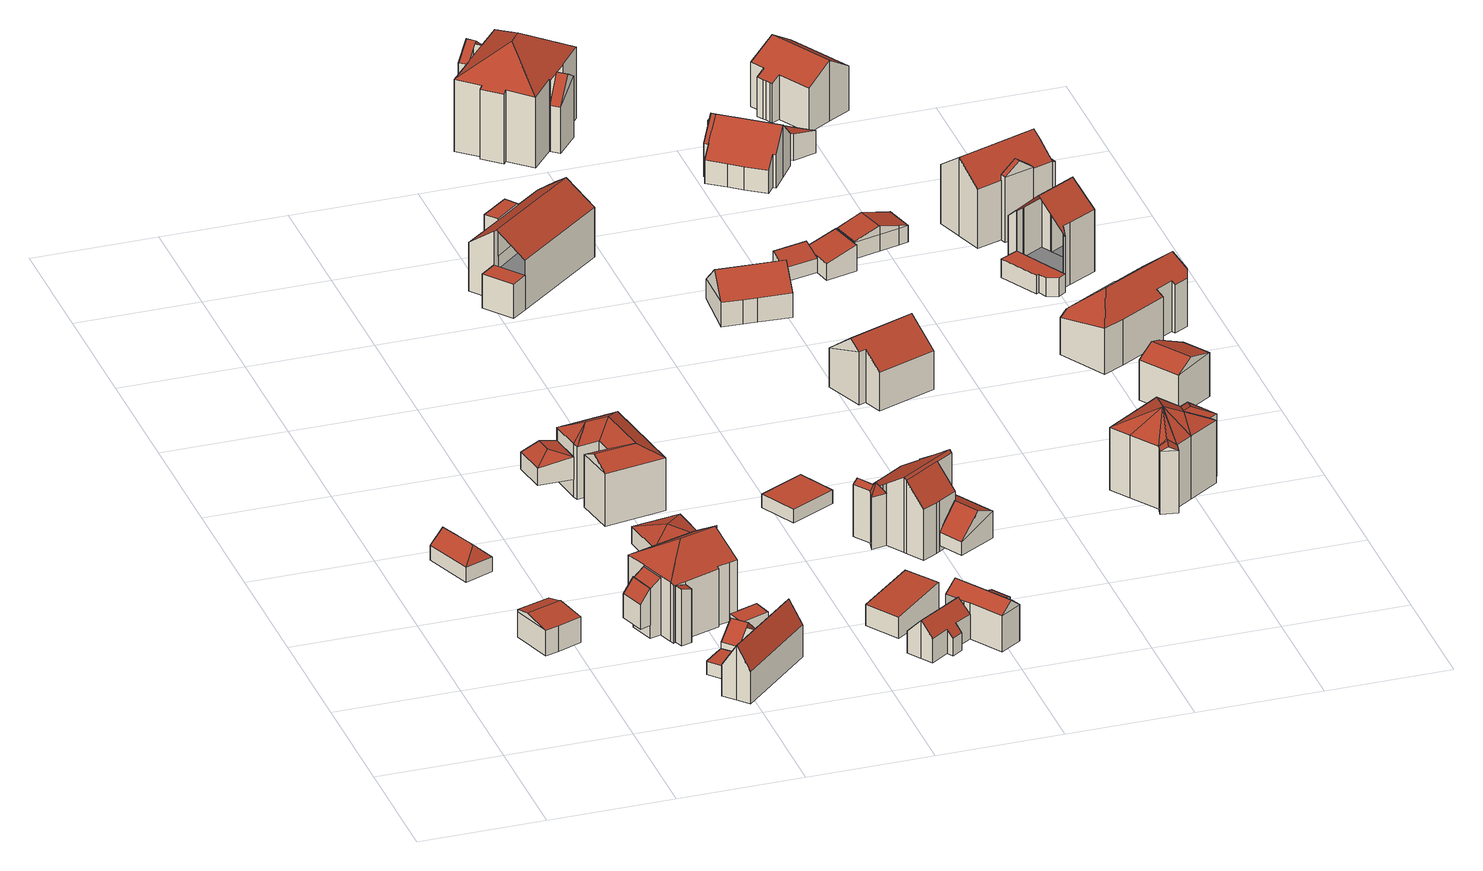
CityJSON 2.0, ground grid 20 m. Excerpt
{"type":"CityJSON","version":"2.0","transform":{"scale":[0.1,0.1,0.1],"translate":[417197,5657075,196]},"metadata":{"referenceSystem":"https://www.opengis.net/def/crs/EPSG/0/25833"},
"CityObjects":{
"building1":{"type":"Building","attributes":{"Dachtyp_tdc":"tdcFreeFormRoof","Gemeindeschluessel":14612000,"Dachneigung":12.51,"QualitaetDacherkennung":36,"Geometrietyp2DReferenz":"3000","measuredHeight":5.23,"function":"31001_9998","roofType":"5000"},"geometry":[{"type":"Solid","lod":"2","boundaries":[[[[0,1,2,3]],[[1,4,5,2]],[[4,6,7,5]],[[6,8,9,7]],[[8,10,11,9]],[[10,0,3,11]],[[12,13,14,15,16]],[[4,12,16,8,6]],[[10,15,14,0]],[[8,16,15,10]],[[0,14,13,1]],[[1,13,12,4]],[[3,2,5,7,9,11]]]],"semantics":{"surfaces":[{"type":"WallSurface"},{"type":"RoofSurface"},{"type":"GroundSurface"}],"values":[[0,0,0,0,0,0,1,1,0,0,0,0,2]]}}]},
"building2":{"type":"Building","attributes":{"Dachtyp_tdc":"tdcFreeFormRoof","Gemeindeschluessel":14612000,"Dachneigung":42.05,"QualitaetDacherkennung":16,"Geometrietyp2DReferenz":"3000","measuredHeight":4.7,"function":"31001_9998","roofType":"5000"},"geometry":[{"type":"Solid","lod":"2","boundaries":[[[[17,18,19,20]],[[18,21,22,19]],[[21,23,24,22]],[[23,17,20,24]],[[25,23,21]],[[26,25,21,18]],[[26,18,17]],[[25,26,17,23]],[[20,19,22,24]]]],"semantics":{"surfaces":[{"type":"WallSurface"},{"type":"RoofSurface"},{"type":"GroundSurface"}],"values":[[0,0,0,0,1,1,0,1,2]]}}]},
"building3":{"type":"Building","attributes":{"Dachtyp_tdc":"tdcPolyFlatRoof","Gemeindeschluessel":14612000,"Dachneigung":52.16,"QualitaetDacherkennung":45,"Geometrietyp2DReferenz":"3000","measuredHeight":6.33,"function":"31001_9998","roofType":"2100"},"geometry":[{"type":"Solid","lod":"2","boundaries":[[[[27,28,29,30]],[[28,31,32,29]],[[31,33,34,32]],[[33,27,30,34]],[[33,31,28,27]],[[30,29,32,34]]]],"semantics":{"surfaces":[{"type":"WallSurface"},{"type":"RoofSurface"},{"type":"GroundSurface"}],"values":[[0,0,0,0,1,2]]}}]},
"building4":{"type":"Building","attributes":{"Dachtyp_tdc":"tdcPolyFlatRoof","Gemeindeschluessel":14612000,"Dachneigung":0,"QualitaetDacherkennung":10,"Geometrietyp2DReferenz":"3000","measuredHeight":2.19,"function":"31001_9998","roofType":"1000"},"geometry":[{"type":"Solid","lod":"2","boundaries":[[[[35,36,37,38]],[[36,39,40,37]],[[39,41,42,40]],[[41,43,44,42]],[[43,45,46,44]],[[45,35,38,46]],[[45,43,41,39,36,35]],[[38,37,40,42,44,46]]]],"semantics":{"surfaces":[{"type":"WallSurface"},{"type":"RoofSurface"},{"type":"GroundSurface"}],"values":[[0,0,0,0,0,0,1,2]]}}]},
"building5":{"type":"Building","attributes":{"Dachtyp_tdc":"tdcPolyFlatRoof","Gemeindeschluessel":14612000,"Dachneigung":17.55,"QualitaetDacherkennung":25,"Geometrietyp2DReferenz":"3000","measuredHeight":9.6,"function":"31001_9998","roofType":"2100"},"geometry":[{"type":"Solid","lod":"2","boundaries":[[[[47,48,49,50]],[[48,51,52,49]],[[51,53,54,52]],[[53,47,50,54]],[[53,51,48,47]],[[50,49,52,54]]]],"semantics":{"surfaces":[{"type":"WallSurface"},{"type":"RoofSurface"},{"type":"GroundSurface"}],"values":[[0,0,0,0,1,2]]}}]},
"building6":{"type":"Building","attributes":{"Gemeindeschluessel":14612000,"Geometrietyp2DReferenz":"3000","function":"31001_9998","roofType":"9999"},"children":["building6-1","building6-2"]},
"building6-1":{"type":"BuildingPart","attributes":{"Dachtyp_tdc":"tdcPolyFlatRoof","Dachneigung":35.18,"QualitaetDacherkennung":64,"Geometrietyp2DReferenz":"3000","measuredHeight":9.6,"roofType":"2100"},"parents":["building6"],"geometry":[{"type":"MultiSurface","lod":"2","boundaries":[[[55,56,57,58]],[[56,59,60,57]],[[59,61,62,60]],[[61,59,56,55]],[[58,57,60,62]]],"semantics":{"surfaces":[{"type":"WallSurface"},{"type":"RoofSurface"},{"type":"GroundSurface"}],"values":[0,0,0,1,2]}}]},
"building6-2":{"type":"BuildingPart","attributes":{"Dachtyp_tdc":"tdcHipAndGableRoof","Dachneigung":32.62,"QualitaetDacherkennung":57,"Geometrietyp2DReferenz":"3000","measuredHeight":13.18,"roofType":"5000"},"parents":["building6"],"geometry":[{"type":"MultiSurface","lod":"2","boundaries":[[[47,63,64,65]],[[63,66,67,64]],[[66,68,58,67]],[[68,55,58]],[[69,62,61]],[[69,70,71,62]],[[70,72,73,71]],[[72,74,75,73]],[[74,76,77,75]],[[70,69,68,66,78]],[[66,63,47,79,80,81,82,83,84,78]],[[84,76,74,72,70,78]],[[77,85,86,87,88,89,90,65,64,67,58,62,71,73,75]],[[76,84,85,77]],[[84,83,86,85]],[[83,82,87,86]],[[82,81,88,87]],[[81,80,89,88]],[[80,79,90,89]],[[79,47,65,90]]],"semantics":{"surfaces":[{"type":"WallSurface"},{"type":"RoofSurface"},{"type":"GroundSurface"}],"values":[0,0,0,0,0,0,0,0,0,1,1,1,2,0,0,0,0,0,0,0]}}]},
"building7":{"type":"Building","attributes":{"Gemeindeschluessel":14612000,"Geometrietyp2DReferenz":"3000","function":"31001_9998","roofType":"9999"},"children":["building7-1","building7-2"]},
"building7-1":{"type":"BuildingPart","attributes":{"Dachtyp_tdc":"tdcGableRoof","Dachneigung":45.59,"QualitaetDacherkennung":67,"Geometrietyp2DReferenz":"3000","measuredHeight":8.42,"roofType":"3100"},"parents":["building7"],"geometry":[{"type":"MultiSurface","lod":"2","boundaries":[[[91,92,93,94]],[[92,95,96,93]],[[95,97,98,96]],[[97,99,100,98]],[[99,101,102,103,100]],[[104,91,94,105]],[[106,101,99,97,95]],[[95,92,91,104,107,106]],[[94,93,96,98,100,103,108,105]]],"semantics":{"surfaces":[{"type":"WallSurface"},{"type":"RoofSurface"},{"type":"GroundSurface"}],"values":[0,0,0,0,0,0,1,1,2]}}]},
"building7-2":{"type":"BuildingPart","attributes":{"Dachtyp_tdc":"tdcGableRoof","Dachneigung":58.02,"QualitaetDacherkennung":67,"Geometrietyp2DReferenz":"3000","measuredHeight":9.18,"roofType":"3100"},"parents":["building7"],"geometry":[{"type":"MultiSurface","lod":"2","boundaries":[[[102,109,110,103]],[[109,111,112,110]],[[111,113,114,112]],[[113,115,116,114]],[[115,117,118,116]],[[117,119,120,118]],[[119,121,122,120]],[[121,123,105,122]],[[123,124,104,105]],[[119,117,115,113]],[[113,111,109,102,125,107,124,123,121,119]],[[108,103,110,112,114,116,118,120,122,105]]],"semantics":{"surfaces":[{"type":"WallSurface"},{"type":"RoofSurface"},{"type":"GroundSurface"}],"values":[0,0,0,0,0,0,0,0,0,1,1,2]}}]},
"building8":{"type":"Building","attributes":{"Dachtyp_tdc":"tdcHipAndGableRoof","Gemeindeschluessel":14612000,"Dachneigung":26.15,"QualitaetDacherkennung":23,"Geometrietyp2DReferenz":"3000","measuredHeight":4.26,"function":"31001_9998","roofType":"5000"},"geometry":[{"type":"Solid","lod":"2","boundaries":[[[[126,127,128,129]],[[127,130,131,128]],[[130,132,133,131]],[[132,126,129,133]],[[130,127,134]],[[126,132,135]],[[127,126,135,134]],[[132,130,134,135]],[[129,128,131,133]]]],"semantics":{"surfaces":[{"type":"WallSurface"},{"type":"RoofSurface"},{"type":"GroundSurface"}],"values":[[0,0,0,0,1,0,1,1,2]]}}]},
"building9":{"type":"Building","attributes":{"Dachtyp_tdc":"tdcPolyFlatRoof","Gemeindeschluessel":14612000,"Dachneigung":2.8,"QualitaetDacherkennung":68,"Geometrietyp2DReferenz":"3000","measuredHeight":2.44,"function":"31001_9998","roofType":"2100"},"geometry":[{"type":"Solid","lod":"2","boundaries":[[[[136,137,138,139]],[[137,140,141,138]],[[140,142,143,141]],[[142,144,145,143]],[[144,136,139,145]],[[144,142,140,137,136]],[[139,138,141,143,145]]]],"semantics":{"surfaces":[{"type":"WallSurface"},{"type":"RoofSurface"},{"type":"GroundSurface"}],"values":[[0,0,0,0,0,1,2]]}}]},
"building10":{"type":"Building","attributes":{"Dachtyp_tdc":"tdcTentRoof","Gemeindeschluessel":14612000,"Dachneigung":18.21,"QualitaetDacherkennung":89,"Geometrietyp2DReferenz":"3000","measuredHeight":4.26,"function":"31001_9998","roofType":"3500"},"geometry":[{"type":"Solid","lod":"2","boundaries":[[[[146,147,148,149]],[[147,150,151,148]],[[150,152,153,151]],[[152,146,149,153]],[[147,146,154]],[[150,147,154]],[[152,150,154]],[[146,152,154]],[[149,148,151,153]]]],"semantics":{"surfaces":[{"type":"WallSurface"},{"type":"RoofSurface"},{"type":"GroundSurface"}],"values":[[0,0,0,0,1,1,1,1,2]]}}]},
"building11":{"type":"Building","attributes":{"Dachtyp_tdc":"tdcFreeFormRoof","Gemeindeschluessel":14612000,"Dachneigung":28.04,"QualitaetDacherkennung":83,"Geometrietyp2DReferenz":"3000","measuredHeight":10.62,"function":"31001_9998","roofType":"5000"},"geometry":[{"type":"Solid","lod":"2","boundaries":[[[[155,156,157,158]],[[156,159,160,157]],[[159,161,162,160]],[[161,163,164,162]],[[163,165,166,164]],[[165,167,168,166]],[[167,169,170,168]],[[169,171,172,170]],[[171,155,158,172]],[[173,171,169]],[[171,173,155]],[[174,173,169,167]],[[175,174,167,165]],[[176,177,175,165,163]],[[176,163,161]],[[177,176,161,159]],[[174,175,177,159,156]],[[173,174,156,155]],[[158,157,160,162,164,166,168,170,172]]]],"semantics":{"surfaces":[{"type":"WallSurface"},{"type":"RoofSurface"},{"type":"GroundSurface"}],"values":[[0,0,0,0,0,0,0,0,0,1,1,1,1,1,0,1,1,1,2]]}}]},
"building12":{"type":"Building","attributes":{"Dachtyp_tdc":"tdcPolyFlatRoof","Gemeindeschluessel":14612000,"Dachneigung":0,"QualitaetDacherkennung":62,"Geometrietyp2DReferenz":"3000","measuredHeight":6.2,"function":"31001_9998","roofType":"1000"},"geometry":[{"type":"Solid","lod":"2","boundaries":[[[[178,179,180,181]],[[179,182,183,180]],[[182,184,185,183]],[[184,178,181,185]],[[184,182,179,178]],[[181,180,183,185]]]],"semantics":{"surfaces":[{"type":"WallSurface"},{"type":"RoofSurface"},{"type":"GroundSurface"}],"values":[[0,0,0,0,1,2]]}}]},
"building13":{"type":"Building","attributes":{"Gemeindeschluessel":14612000,"Geometrietyp2DReferenz":"3000","function":"31001_9998","roofType":"9999"},"children":["building13-1","building13-2"]},
"building13-1":{"type":"BuildingPart","attributes":{"Dachtyp_tdc":"tdcPolyFlatRoof","Dachneigung":0,"QualitaetDacherkennung":53,"Geometrietyp2DReferenz":"3000","measuredHeight":5.76,"roofType":"1000"},"parents":["building13"],"geometry":[{"type":"MultiSurface","lod":"2","boundaries":[[[186,187,188,189]],[[187,190,191,188]],[[190,192,193,191]],[[190,187,186,194,192]],[[193,195,189,188,191]]],"semantics":{"surfaces":[{"type":"WallSurface"},{"type":"RoofSurface"},{"type":"GroundSurface"}],"values":[0,0,0,1,2]}}]},
"building13-2":{"type":"BuildingPart","attributes":{"Dachtyp_tdc":"tdcGableRoof","Dachneigung":36.72,"QualitaetDacherkennung":61,"Geometrietyp2DReferenz":"3000","measuredHeight":11.85,"roofType":"3100"},"parents":["building13"],"geometry":[{"type":"MultiSurface","lod":"2","boundaries":[[[196,193,192]],[[196,197,198,193]],[[197,199,200,198]],[[199,201,202,200]],[[201,203,204,202]],[[203,205,206,204]],[[205,207,208,206]],[[207,209,210,208]],[[209,211,212,210]],[[211,213,186,189,212]],[[207,205,203,201,199,197,196,214]],[[214,213,211,209,207]],[[189,195,193,198,200,202,204,206,208,210,212]]],"semantics":{"surfaces":[{"type":"WallSurface"},{"type":"RoofSurface"},{"type":"GroundSurface"}],"values":[0,0,0,0,0,0,0,0,0,0,1,1,2]}}]},
"building14":{"type":"Building","attributes":{"Dachtyp_tdc":"tdcPolyFlatRoof","Gemeindeschluessel":14612000,"Dachneigung":8.71,"QualitaetDacherkennung":88,"Geometrietyp2DReferenz":"3000","measuredHeight":5.1,"function":"31001_9998","roofType":"2100"},"geometry":[{"type":"Solid","lod":"2","boundaries":[[[[215,216,217,218]],[[216,219,220,217]],[[219,221,222,220]],[[221,215,218,222]],[[221,219,216,215]],[[218,217,220,222]]]],"semantics":{"surfaces":[{"type":"WallSurface"},{"type":"RoofSurface"},{"type":"GroundSurface"}],"values":[[0,0,0,0,1,2]]}}]},
"building15":{"type":"Building","attributes":{"Dachtyp_tdc":"tdcPolyFlatRoof","Gemeindeschluessel":14612000,"Dachneigung":0,"QualitaetDacherkennung":68,"Geometrietyp2DReferenz":"3000","measuredHeight":2.32,"function":"31001_9998","roofType":"1000"},"geometry":[{"type":"Solid","lod":"2","boundaries":[[[[223,224,225,226]],[[224,227,228,225]],[[227,229,230,228]],[[229,223,226,230]],[[229,227,224,223]],[[226,225,228,230]]]],"semantics":{"surfaces":[{"type":"WallSurface"},{"type":"RoofSurface"},{"type":"GroundSurface"}],"values":[[0,0,0,0,1,2]]}}]},
"building16":{"type":"Building","attributes":{"Gemeindeschluessel":14612000,"Geometrietyp2DReferenz":"3000","function":"31001_9998","roofType":"9999"},"children":["building16-1","building16-2","building16-3"]},
"building16-1":{"type":"BuildingPart","attributes":{"Dachtyp_tdc":"tdcGableRoof","Dachneigung":39.06,"QualitaetDacherkennung":74,"Geometrietyp2DReferenz":"3000","measuredHeight":7.86,"roofType":"3100"},"parents":["building16"],"geometry":[{"type":"MultiSurface","lod":"2","boundaries":[[[231,232,233,234]],[[232,235,236,233]],[[235,237,238,239,236]],[[240,241,242,243,244]],[[241,245,246,242]],[[247,248,249,250,251,252]],[[237,235,250,249,240,253,254,255]],[[245,247,252,231]],[[231,252,251,232]],[[232,251,250,235]],[[241,248,247,245]],[[240,249,248,241]],[[234,233,236,239,256,243,242,246]]],"semantics":{"surfaces":[{"type":"WallSurface"},{"type":"RoofSurface"},{"type":"GroundSurface"}],"values":[0,0,0,0,0,1,1,0,0,0,0,0,2]}}]},
"building16-2":{"type":"BuildingPart","attributes":{"Dachtyp_tdc":"tdcGableRoof","Dachneigung":47.16,"QualitaetDacherkennung":73,"Geometrietyp2DReferenz":"3000","measuredHeight":6.42,"roofType":"3100"},"parents":["building16"],"geometry":[{"type":"MultiSurface","lod":"2","boundaries":[[[257,258,259,260]],[[258,261,262,259]],[[261,263,264,262]],[[263,265,266,264]],[[265,267,268,266]],[[267,269,270,268]],[[269,244,243,270]],[[238,271,272,239]],[[271,257,260,272]],[[273,253,244,269,267,265]],[[265,263,261,258,257,271,238,255,273]],[[260,259,262,264,266,268,270,243,256,239,272]]],"semantics":{"surfaces":[{"type":"WallSurface"},{"type":"RoofSurface"},{"type":"GroundSurface"}],"values":[0,0,0,0,0,0,0,0,0,1,1,2]}}]},
"building16-3":{"type":"BuildingPart","attributes":{"Dachtyp_tdc":"tdcPolyFlatRoof","Dachneigung":19.47,"QualitaetDacherkennung":58,"Geometrietyp2DReferenz":"3000","measuredHeight":6.11,"roofType":"2100"},"parents":["building16"],"geometry":[{"type":"MultiSurface","lod":"2","boundaries":[[[245,274,275,246]],[[274,276,277,275]],[[276,231,234,277]],[[231,276,274,245]],[[246,275,277,234]]],"semantics":{"surfaces":[{"type":"WallSurface"},{"type":"RoofSurface"},{"type":"GroundSurface"}],"values":[0,0,0,1,2]}}]},
"building17":{"type":"Building","attributes":{"Gemeindeschluessel":14612000,"Geometrietyp2DReferenz":"3000","function":"31001_9998","roofType":"9999"},"children":["building17-1","building17-2","building17-3"]},
"building17-1":{"type":"BuildingPart","attributes":{"Dachtyp_tdc":"tdcGableRoof","Dachneigung":33.6,"QualitaetDacherkennung":13,"Geometrietyp2DReferenz":"3000","measuredHeight":12.71,"roofType":"3100"},"parents":["building17"],"geometry":[{"type":"MultiSurface","lod":"2","boundaries":[[[278,279,280,281]],[[282,283,284,285]],[[283,286,287,284]],[[286,288,289,287]],[[290,291,292,293]],[[291,294,295,296,292]],[[297,278,281,298]],[[291,290,288,286,283]],[[283,282,299,300,279,278,297,301,294,291]],[[281,280,302,303,285,284,287,289,293,292,296,298]],[[279,300,302,280]],[[300,299,303,302]],[[299,282,285,303]]],"semantics":{"surfaces":[{"type":"WallSurface"},{"type":"RoofSurface"},{"type":"GroundSurface"}],"values":[0,0,0,0,0,0,0,1,1,2,0,0,0]}}]},
"building17-2":{"type":"BuildingPart","attributes":{"Dachtyp_tdc":"tdcFreeFormRoof","Dachneigung":65.63,"QualitaetDacherkennung":33,"Geometrietyp2DReferenz":"3000","measuredHeight":10.57,"roofType":"5000"},"parents":["building17"],"geometry":[{"type":"MultiSurface","lod":"2","boundaries":[[[304,305,306,307]],[[305,308,298,306]],[[308,297,298]],[[295,309,310,296]],[[309,304,307,310]],[[308,305,311]],[[305,304,312,311]],[[304,309,313,312]],[[309,295,313]],[[295,301,308,311,312,313]],[[307,306,298,296,310]]],"semantics":{"surfaces":[{"type":"WallSurface"},{"type":"RoofSurface"},{"type":"GroundSurface"}],"values":[0,0,0,0,0,1,1,1,1,1,2]}}]},
"building17-3":{"type":"BuildingPart","attributes":{"Dachtyp_tdc":"tdcPolyFlatRoof","Dachneigung":47.21,"QualitaetDacherkennung":65,"Geometrietyp2DReferenz":"3000","measuredHeight":12.3,"roofType":"2100"},"parents":["building17"],"geometry":[{"type":"MultiSurface","lod":"2","boundaries":[[[314,315,316,317]],[[315,318,319,316]],[[318,320,321,319]],[[320,290,293,321]],[[322,314,317,289,288]],[[322,290,320,318,315,314]],[[317,316,319,321,293,289]]],"semantics":{"surfaces":[{"type":"WallSurface"},{"type":"RoofSurface"},{"type":"GroundSurface"}],"values":[0,0,0,0,0,1,2]}}]},
"building18":{"type":"Building","attributes":{"Gemeindeschluessel":14612000,"Geometrietyp2DReferenz":"3000","function":"31001_9998","roofType":"9999"},"children":["building18-1","building18-2","building18-3"]},
"building18-1":{"type":"BuildingPart","attributes":{"Dachtyp_tdc":"tdcHipRoof","Dachneigung":34.01,"QualitaetDacherkennung":66,"Geometrietyp2DReferenz":"3000","measuredHeight":16.52,"roofType":"3200"},"parents":["building18"],"geometry":[{"type":"MultiSurface","lod":"2","boundaries":[[[323,324,325,326]],[[324,327,328,325]],[[327,329,330,328]],[[329,331,332,330]],[[331,333,334,332]],[[333,335,336,334]],[[335,337,338,336]],[[337,339,338]],[[340,341,342,343,344]],[[341,345,346,342]],[[345,347,348,346]],[[347,349,350,348]],[[349,351,352,350]],[[351,353,354,352]],[[353,355,356,357,354]],[[358,323,326,359,360]],[[353,351,349,347,345,341,361]],[[335,333,331,329,327,324,362]],[[341,340,363,364,337,335,362,361]],[[324,323,358,355,353,361,362]],[[326,325,328,330,332,334,336,338,343,342,346,348,350,352,354,357,359]]],"semantics":{"surfaces":[{"type":"WallSurface"},{"type":"RoofSurface"},{"type":"GroundSurface"}],"values":[0,0,0,0,0,0,0,0,0,0,0,0,0,0,0,0,1,1,1,1,2]}}]},
"building18-2":{"type":"BuildingPart","attributes":{"Dachtyp_tdc":"tdcGableRoof","Dachneigung":39.45,"QualitaetDacherkennung":39,"Geometrietyp2DReferenz":"3000","measuredHeight":14.34,"roofType":"3100"},"parents":["building18"],"geometry":[{"type":"MultiSurface","lod":"2","boundaries":[[[339,365,366,338]],[[365,367,368,366]],[[367,344,343,368]],[[367,365,369]],[[365,339,364,370,369]],[[344,367,369,370,363]],[[338,366,368,343]]],"semantics":{"surfaces":[{"type":"WallSurface"},{"type":"RoofSurface"},{"type":"GroundSurface"}],"values":[0,0,0,0,1,1,2]}}]},
"building18-3":{"type":"BuildingPart","attributes":{"Dachtyp_tdc":"tdcGableRoof","Dachneigung":55.09,"QualitaetDacherkennung":4,"Geometrietyp2DReferenz":"3000","measuredHeight":11.95,"roofType":"3100"},"parents":["building18"],"geometry":[{"type":"MultiSurface","lod":"2","boundaries":[[[356,371,372,357]],[[371,373,374,372]],[[373,360,359,374]],[[373,371,375]],[[371,356,376,375]],[[360,373,375,376]],[[357,372,374,359]]],"semantics":{"surfaces":[{"type":"WallSurface"},{"type":"RoofSurface"},{"type":"GroundSurface"}],"values":[0,0,0,0,1,1,2]}}]},
"building19":{"type":"Building","attributes":{"Dachtyp_tdc":"tdcFreeFormRoof","Gemeindeschluessel":14612000,"Dachneigung":24.17,"QualitaetDacherkennung":61,"Geometrietyp2DReferenz":"3000","measuredHeight":5.94,"function":"31001_9998","roofType":"5000"},"geometry":[{"type":"Solid","lod":"2","boundaries":[[[[377,378,379,380]],[[378,381,382,379]],[[381,383,384,382]],[[385,386,378]],[[387,388,389,390]],[[381,386,385,377,389,388,383]],[[378,377,385]],[[387,383,388]],[[377,390,389]],[[381,378,386]],[[384,391,392,380,379,382]],[[387,390,392,391]],[[390,377,380,392]],[[383,387,391,384]]]],"semantics":{"surfaces":[{"type":"WallSurface"},{"type":"RoofSurface"},{"type":"GroundSurface"}],"values":[[0,0,0,1,1,1,0,0,0,0,2,0,0,0]]}}]},
"building20":{"type":"Building","attributes":{"Dachtyp_tdc":"tdcFreeFormRoof","Gemeindeschluessel":14612000,"Dachneigung":40.88,"QualitaetDacherkennung":81,"Geometrietyp2DReferenz":"3000","measuredHeight":7.67,"function":"31001_9998","roofType":"5000"},"geometry":[{"type":"Solid","lod":"2","boundaries":[[[[393,394,395,396]],[[394,397,398,395]],[[397,399,400,398]],[[399,401,402,400]],[[401,403,404,402]],[[403,405,406,404]],[[405,407,408,406]],[[407,393,396,408]],[[409,401,399,397,394,410]],[[405,403,409,410,393,407]],[[394,393,410]],[[403,401,409]],[[396,395,398,400,402,404,406,408]]]],"semantics":{"surfaces":[{"type":"WallSurface"},{"type":"RoofSurface"},{"type":"GroundSurface"}],"values":[[0,0,0,0,0,0,0,0,1,1,0,0,2]]}}]},
"building21":{"type":"Building","attributes":{"Dachtyp_tdc":"tdcFreeFormRoof","Gemeindeschluessel":14612000,"Dachneigung":37.92,"QualitaetDacherkennung":80,"Geometrietyp2DReferenz":"3000","measuredHeight":10.48,"function":"31001_9998","roofType":"5000"},"geometry":[{"type":"Solid","lod":"2","boundaries":[[[[411,412,413,414]],[[412,415,416,413]],[[415,417,418,416]],[[417,419,420,418]],[[419,421,422,420]],[[421,411,414,422]],[[419,417,423,424,411,421]],[[424,423,415,412]],[[412,411,424]],[[417,415,423]],[[414,413,416,418,420,422]]]],"semantics":{"surfaces":[{"type":"WallSurface"},{"type":"RoofSurface"},{"type":"GroundSurface"}],"values":[[0,0,0,0,0,0,1,1,0,0,2]]}}]},
"building22":{"type":"Building","attributes":{"Gemeindeschluessel":14612000,"Geometrietyp2DReferenz":"3000","function":"31001_9998","roofType":"9999"},"children":["building22-1","building22-2"]},
"building22-1":{"type":"BuildingPart","attributes":{"Dachtyp_tdc":"tdcPolyFlatRoof","Dachneigung":20.45,"QualitaetDacherkennung":80,"Geometrietyp2DReferenz":"3000","measuredHeight":3.64,"roofType":"2100"},"parents":["building22"],"geometry":[{"type":"MultiSurface","lod":"2","boundaries":[[[425,426,427,428]],[[426,429,430,431,427]],[[432,425,428,433]],[[432,434,429,426,425]],[[428,427,431,433]]],"semantics":{"surfaces":[{"type":"WallSurface"},{"type":"RoofSurface"},{"type":"GroundSurface"}],"values":[0,0,0,1,2]}}]},
"building22-2":{"type":"BuildingPart","attributes":{"Dachtyp_tdc":"tdcPolyFlatRoof","Dachneigung":17.97,"QualitaetDacherkennung":78,"Geometrietyp2DReferenz":"3000","measuredHeight":4.4,"roofType":"2100"},"parents":["building22"],"geometry":[{"type":"MultiSurface","lod":"2","boundaries":[[[435,436,437,438]],[[436,439,440,437]],[[439,441,433,440]],[[441,432,433]],[[430,435,438,431]],[[430,434,441,439,436,435]],[[438,437,440,433,431]]],"semantics":{"surfaces":[{"type":"WallSurface"},{"type":"RoofSurface"},{"type":"GroundSurface"}],"values":[0,0,0,0,0,1,2]}}]},
"building23":{"type":"Building","attributes":{"Gemeindeschluessel":14612000,"Geometrietyp2DReferenz":"3000","function":"31001_9998","roofType":"9999"},"children":["building23-1","building23-2"]},
"building23-1":{"type":"BuildingPart","attributes":{"Dachtyp_tdc":"tdcGableRoof","Dachneigung":42.56,"QualitaetDacherkennung":70,"Geometrietyp2DReferenz":"3000","measuredHeight":8.82,"roofType":"3100"},"parents":["building23"],"geometry":[{"type":"MultiSurface","lod":"2","boundaries":[[[442,443,444,445]],[[443,446,447,444]],[[446,448,449,447]],[[448,450,451,452,449]],[[453,454,455,456]],[[454,457,458,455]],[[457,459,460,458]],[[459,461,462,460]],[[461,442,445,462]],[[457,454,453,463,464,465]],[[465,466,467,450,448,446,443,442,461,459,457]],[[445,444,447,449,452,468,456,455,458,460,462]]],"semantics":{"surfaces":[{"type":"WallSurface"},{"type":"RoofSurface"},{"type":"GroundSurface"}],"values":[0,0,0,0,0,0,0,0,0,1,1,2]}}]},
"building23-2":{"type":"BuildingPart","attributes":{"Dachtyp_tdc":"tdcGableRoof","Dachneigung":43.3,"QualitaetDacherkennung":37,"Geometrietyp2DReferenz":"3000","measuredHeight":8.88,"roofType":"3100"},"parents":["building23"],"geometry":[{"type":"MultiSurface","lod":"2","boundaries":[[[451,469,470,452]],[[469,471,472,470]],[[471,453,456,472]],[[471,469,473]],[[469,451,467,474,473]],[[453,471,473,474,466,475,464]],[[452,470,472,456,468]]],"semantics":{"surfaces":[{"type":"WallSurface"},{"type":"RoofSurface"},{"type":"GroundSurface"}],"values":[0,0,0,0,1,1,2]}}]},
"building24":{"type":"Building","attributes":{"Dachtyp_tdc":"tdcFreeFormRoof","Gemeindeschluessel":14612000,"Dachneigung":27.98,"QualitaetDacherkennung":53,"Geometrietyp2DReferenz":"3000","measuredHeight":13.54,"function":"31001_9998","roofType":"5000"},"geometry":[{"type":"Solid","lod":"2","boundaries":[[[[476,477,478,479]],[[477,480,481,478]],[[480,482,483,481]],[[482,484,485,483]],[[484,486,487,485]],[[486,488,489,487]],[[488,490,491,489]],[[490,492,493,491]],[[492,494,495,493]],[[494,496,497,495]],[[496,498,499,497]],[[498,500,501,499]],[[500,476,479,501]],[[502,494,503]],[[502,496,494]],[[496,502,498]],[[504,503,494]],[[505,504,494,492]],[[503,504,505,490,488]],[[506,486,484]],[[507,486,506]],[[507,488,486]],[[502,488,507]],[[488,502,503]],[[508,506,484,482]],[[509,508,482,480]],[[509,480,477]],[[506,508,509,477,476]],[[507,506,476,500]],[[502,507,500,498]],[[490,505,492]],[[479,478,481,483,485,487,489,491,493,495,497,499,501]]]],"semantics":{"surfaces":[{"type":"WallSurface"},{"type":"RoofSurface"},{"type":"GroundSurface"}],"values":[[0,0,0,0,0,0,0,0,0,0,0,0,0,1,1,1,1,1,1,1,1,1,1,1,1,1,1,1,1,1,0,2]]}}]},
"building25":{"type":"Building","attributes":{"Dachtyp_tdc":"tdcPolyFlatRoof","Gemeindeschluessel":14612000,"Dachneigung":14.16,"QualitaetDacherkennung":71,"Geometrietyp2DReferenz":"3000","measuredHeight":4.45,"function":"31001_9998","roofType":"2100"},"geometry":[{"type":"Solid","lod":"2","boundaries":[[[[510,511,512,513]],[[511,514,515,512]],[[514,516,517,515]],[[516,518,519,517]],[[518,510,513,519]],[[518,516,514,511,510]],[[513,512,515,517,519]]]],"semantics":{"surfaces":[{"type":"WallSurface"},{"type":"RoofSurface"},{"type":"GroundSurface"}],"values":[[0,0,0,0,0,1,2]]}}]},
"building26":{"type":"Building","attributes":{"Dachtyp_tdc":"tdcGableRoof","Gemeindeschluessel":14612000,"Dachneigung":16.94,"QualitaetDacherkennung":75,"Geometrietyp2DReferenz":"3000","measuredHeight":4.36,"function":"31001_9998","roofType":"3100"},"geometry":[{"type":"Solid","lod":"2","boundaries":[[[[520,521,522,523]],[[521,524,525,522]],[[524,526,527,525]],[[526,528,529,527]],[[528,530,531,529]],[[530,532,533,531]],[[532,520,523,533]],[[534,535,536,537]],[[524,538,536,535,539,540,526]],[[526,540,528]],[[528,540,539,530]],[[530,539,535,534,532]],[[521,538,524]],[[520,537,536,538,521]],[[532,534,537,520]],[[523,522,525,527,529,531,533]]]],"semantics":{"surfaces":[{"type":"WallSurface"},{"type":"RoofSurface"},{"type":"GroundSurface"}],"values":[[0,0,0,0,0,0,0,1,1,0,0,0,0,0,0,2]]}}]},
"building27":{"type":"Building","attributes":{"Dachtyp_tdc":"tdcPolyFlatRoof","Gemeindeschluessel":14612000,"Dachneigung":14.53,"QualitaetDacherkennung":71,"Geometrietyp2DReferenz":"3000","measuredHeight":4.54,"function":"31001_9998","roofType":"2100"},"geometry":[{"type":"Solid","lod":"2","boundaries":[[[[541,542,543,544]],[[542,518,545,543]],[[518,516,546,545]],[[516,541,544,546]],[[516,518,542,541]],[[544,543,545,546]]]],"semantics":{"surfaces":[{"type":"WallSurface"},{"type":"RoofSurface"},{"type":"GroundSurface"}],"values":[[0,0,0,0,1,2]]}}]},
"building28":{"type":"Building","attributes":{"Dachtyp_tdc":"tdcFreeFormRoof","Gemeindeschluessel":14612000,"Dachneigung":15,"QualitaetDacherkennung":46,"Geometrietyp2DReferenz":"3000","measuredHeight":8.59,"function":"31001_9998","roofType":"5000"},"geometry":[{"type":"Solid","lod":"2","boundaries":[[[[547,548,549,550]],[[548,551,552,549]],[[551,553,554,552]],[[553,555,556,554]],[[555,547,550,556]],[[547,557,558,548]],[[557,555,553,551,558]],[[547,555,557]],[[551,548,558]],[[550,549,552,554,556]]]],"semantics":{"surfaces":[{"type":"WallSurface"},{"type":"RoofSurface"},{"type":"GroundSurface"}],"values":[[0,0,0,0,0,1,1,0,0,2]]}}]},
"building29":{"type":"Building","attributes":{"Dachtyp_tdc":"tdcFreeFormRoof","Gemeindeschluessel":14612000,"Dachneigung":38.86,"QualitaetDacherkennung":35,"Geometrietyp2DReferenz":"3000","measuredHeight":10.55,"function":"31001_9998","roofType":"5000"},"geometry":[{"type":"Solid","lod":"2","boundaries":[[[[559,560,561,562,563,564,565]],[[562,566,563]],[[567,559,565]],[[568,569,570,571,572,573,574,575,576,577,578,579,580]],[[581,582,569,568]],[[582,583,570,569]],[[583,584,571,570]],[[584,566,572,571]],[[566,562,573,572]],[[562,561,574,573]],[[561,560,575,574]],[[560,559,576,575]],[[559,567,577,576]],[[567,585,578,577]],[[585,586,579,578]],[[586,587,580,579]],[[587,581,568,580]],[[584,564,563,566]],[[585,567,565,564,584,583,582,581,587,586]]]],"semantics":{"surfaces":[{"type":"RoofSurface"},{"type":"WallSurface"},{"type":"GroundSurface"}],"values":[[0,1,1,2,1,1,1,1,1,1,1,1,1,1,1,1,1,0,0]]}}]},
"building30":{"type":"Building","attributes":{"Dachtyp_tdc":"tdcGableRoof","Gemeindeschluessel":14612000,"Dachneigung":30.6,"QualitaetDacherkennung":41,"Geometrietyp2DReferenz":"3000","measuredHeight":10.26,"function":"31001_9998","roofType":"3100"},"geometry":[{"type":"Solid","lod":"2","boundaries":[[[[588,589,590,591]],[[589,592,593,590]],[[592,594,595,593]],[[594,596,597,595]],[[596,598,599,597]],[[598,600,601,599]],[[600,602,603,601]],[[602,604,605,603]],[[604,606,607,605]],[[606,608,609,607]],[[608,610,611,609]],[[610,612,613,611]],[[612,588,591,613]],[[608,606,604,602]],[[602,600,598,596,594,592,589,588,612,610,608]],[[591,590,593,595,597,599,601,603,605,607,609,611,613]]]],"semantics":{"surfaces":[{"type":"WallSurface"},{"type":"RoofSurface"},{"type":"GroundSurface"}],"values":[[0,0,0,0,0,0,0,0,0,0,0,0,0,1,1,2]]}}]},
"building31":{"type":"Building","attributes":{"Gemeindeschluessel":14612000,"Geometrietyp2DReferenz":"3000","function":"31001_9998","roofType":"9999"},"children":["building31-1","building31-2","building31-3"]},
"building31-1":{"type":"BuildingPart","attributes":{"Dachtyp_tdc":"tdcGableRoof","Dachneigung":43.53,"QualitaetDacherkennung":41,"Geometrietyp2DReferenz":"3000","measuredHeight":14.33,"roofType":"3100"},"parents":["building31"],"geometry":[{"type":"MultiSurface","lod":"2","boundaries":[[[614,615,616,617]],[[615,618,619,616]],[[618,620,621,619]],[[620,622,623,621]],[[622,624,625,626,623]],[[627,628,629,630,631]],[[628,632,633,629]],[[632,634,635,633]],[[634,636,637,635]],[[636,638,639,640,637]],[[641,642,643,644,645]],[[642,614,617,643]],[[646,638,636,634,632,628]],[[628,627,624,622,620,618,615,614,642,641,646]],[[617,616,619,621,623,626,630,629,633,635,637,640,647,644,643]]],"semantics":{"surfaces":[{"type":"WallSurface"},{"type":"RoofSurface"},{"type":"GroundSurface"}],"values":[0,0,0,0,0,0,0,0,0,0,0,0,1,1,2]}}]},
"building31-2":{"type":"BuildingPart","attributes":{"Dachtyp_tdc":"tdcFreeFormRoof","Dachneigung":45.27,"QualitaetDacherkennung":27,"Geometrietyp2DReferenz":"3000","measuredHeight":10.22,"roofType":"5000"},"parents":["building31"],"geometry":[{"type":"MultiSurface","lod":"2","boundaries":[[[625,648,649,626]],[[648,650,651,649]],[[650,631,630,651]],[[652,653,631,650]],[[652,650,648]],[[653,652,648,625]],[[626,649,651,630]]],"semantics":{"surfaces":[{"type":"WallSurface"},{"type":"RoofSurface"},{"type":"GroundSurface"}],"values":[0,0,0,1,1,1,2]}}]},
"building31-3":{"type":"BuildingPart","attributes":{"Dachtyp_tdc":"tdcPolyFlatRoof","Dachneigung":0,"QualitaetDacherkennung":0,"Geometrietyp2DReferenz":"3000","measuredHeight":3.11,"roofType":"9999"},"parents":["building31"],"geometry":[{"type":"MultiSurface","lod":"2","boundaries":[[[639,654,645,655,656,657,658,659]],[[659,658,660,661]],[[658,657,662,660]],[[657,656,663,662]],[[656,655,664,663]],[[655,645,644,664]],[[639,659,661,640]],[[661,660,662,663,664,644,647,640]],[[640,647,654,639]],[[647,644,645,654]]],"semantics":{"surfaces":[{"type":"RoofSurface"},{"type":"WallSurface"},{"type":"GroundSurface"},{"type":"ClosureSurface","isClosure":"1","QuelleClosure":"LoD1Solid"}],"values":[0,1,1,1,1,1,1,2,3,3]}}]},
"building32":{"type":"Building","attributes":{"Gemeindeschluessel":14612000,"Geometrietyp2DReferenz":"3000","function":"31001_9998","roofType":"9999"},"children":["building32-1","building32-2","building32-3"]},
"building32-1":{"type":"BuildingPart","attributes":{"Dachtyp_tdc":"tdcGableRoof","Dachneigung":36.23,"QualitaetDacherkennung":36,"Geometrietyp2DReferenz":"3000","measuredHeight":12.93,"roofType":"3100"},"parents":["building32"],"geometry":[{"type":"MultiSurface","lod":"2","boundaries":[[[665,666,667]],[[668,669,670,671,672]],[[669,673,674,670]],[[673,665,667,674]],[[673,675,676,665]],[[677,676,675,678]],[[669,678,675,673]],[[668,677,678,669]],[[665,676,677,668]],[[667,671,670,674]]],"semantics":{"surfaces":[{"type":"WallSurface"},{"type":"RoofSurface"},{"type":"GroundSurface"}],"values":[0,0,0,0,1,1,0,0,0,2]}}]},
"building32-2":{"type":"BuildingPart","attributes":{"Dachtyp_tdc":"tdcGableRoof","Dachneigung":36.1,"QualitaetDacherkennung":68,"Geometrietyp2DReferenz":"3000","measuredHeight":13.35,"roofType":"3100"},"parents":["building32"],"geometry":[{"type":"MultiSurface","lod":"2","boundaries":[[[666,679,680,667]],[[679,681,682,680]],[[681,683,684,682]],[[685,686,687,688,689]],[[686,672,671,687]],[[690,691,683,681]],[[681,679,666,672,686,685,690]],[[671,667,680,682,684,692,693,688,687]],[[683,691,694,692,684]]],"semantics":{"surfaces":[{"type":"WallSurface"},{"type":"RoofSurface"},{"type":"GroundSurface"}],"values":[0,0,0,0,0,1,1,2,0]}}]},
"building32-3":{"type":"BuildingPart","attributes":{"Dachtyp_tdc":"tdcPolyFlatRoof","Dachneigung":10.64,"QualitaetDacherkennung":61,"Geometrietyp2DReferenz":"3000","measuredHeight":8.05,"roofType":"2100"},"parents":["building32"],"geometry":[{"type":"MultiSurface","lod":"2","boundaries":[[[695,689,688,696]],[[694,697,698,692]],[[697,695,696,698]],[[697,694,699,689,695]],[[696,688,693,692,698]]],"semantics":{"surfaces":[{"type":"WallSurface"},{"type":"RoofSurface"},{"type":"GroundSurface"}],"values":[0,0,0,1,2]}}]}
},
"vertices":[
[107,112,186],[116,92,186],[116,92,143],[107,112,143],[136,50,186],[136,50,143],[97,36,186],[97,36,143],[75,29,186],[75,29,143],[53,94,186],[53,94,143],[118,89,196],[116,92,195],[107,112,190],[53,94,190],[61,70,196],
[1,344,171],[47,362,171],[47,362,146],[1,344,146],[77,283,171],[77,283,146],[31,265,171],[31,265,146],[49,288,193],[24,353,193],
[293,200,124],[276,194,102],[276,194,61],[293,200,61],[263,234,102],[263,234,61],[280,240,124],[280,240,61],
[356,45,65],[336,67,65],[336,67,43],[356,45,43],[337,69,65],[337,69,43],[359,89,65],[359,89,43],[368,97,65],[368,97,43],[388,76,65],[388,76,43],
[324,177,136],[342,183,131],[342,183,40],[324,177,40],[346,168,131],[346,168,40],[329,163,136],[329,163,40],
[311,205,135],[293,200,122],[293,200,39],[311,205,39],[280,240,122],[280,240,39],[298,246,135],[298,246,39],
[321,176,136],[321,176,39],[324,177,39],[319,182,140],[319,182,39],[311,205,139],[298,246,138],[287,283,136],[287,283,39],[401,320,135],[401,320,39],[418,268,170],[418,268,39],[415,267,170],[415,267,39],[356,247,171],[342,183,136],[399,201,137],[398,205,139],[419,211,139],[432,214,139],[415,265,171],[415,265,39],[432,214,39],[419,211,39],[398,205,39],[399,201,39],[342,183,39],
[388,76,75],[368,97,76],[368,97,19],[388,76,19],[389,115,103],[389,115,19],[406,131,80],[406,131,19],[409,133,76],[409,133,19],[429,112,76],[429,112,72],[429,112,19],[356,45,30],[356,45,19],[409,94,103],[386,73,72],[409,94,19],
[436,118,72],[436,118,19],[466,146,72],[466,146,19],[483,128,111],[483,128,19],[499,111,73],[499,111,19],[383,5,73],[383,5,19],[367,22,111],[367,22,19],[350,40,72],[350,40,19],[356,45,71],[356,45,72],[409,94,72],
[296,642,131],[304,588,131],[304,588,93],[296,642,93],[248,588,122],[248,588,93],[240,642,122],[240,642,93],[273,615,136],[269,642,136],
[428,181,52],[419,211,52],[419,211,30],[428,181,30],[432,214,53],[432,214,30],[465,224,54],[465,224,30],[473,194,54],[473,194,30],
[425,459,84],[435,385,84],[435,385,54],[425,459,54],[358,374,83],[358,374,54],[347,448,83],[347,448,54],[392,417,96],
[296,642,153],[395,658,153],[395,658,64],[296,642,64],[419,507,153],[419,507,64],[320,491,153],[320,491,64],[309,555,153],[309,555,64],[346,560,153],[346,560,64],[342,585,153],[342,585,64],[306,579,153],[306,579,64],[304,588,153],[304,588,64],[332,616,170],[368,621,170],[382,534,170],[314,523,170],[382,533,170],
[325,1067,275],[368,1101,275],[368,1101,213],[325,1067,213],[382,1082,275],[382,1082,213],[340,1048,275],[340,1048,213],
[340,921,249],[316,902,249],[316,902,191],[340,921,191],[282,946,249],[282,946,191],[306,965,249],[306,965,191],[309,961,249],[309,961,191],
[306,965,306],[279,1000,273],[279,1000,191],[340,1048,273],[340,1048,191],[382,1082,273],[382,1082,191],[423,1114,273],[423,1114,191],[443,1089,297],[443,1089,191],[454,1075,310],[454,1075,191],[465,1061,298],[465,1061,191],[485,1036,275],[485,1036,191],[340,921,275],[309,961,310],
[615,169,55],[694,222,70],[694,222,19],[615,169,19],[729,172,70],[729,172,19],[649,118,55],[649,118,19],
[587,418,84],[557,476,84],[557,476,61],[587,418,61],[629,513,84],[629,513,61],[659,455,84],[659,455,61],
[805,108,65],[823,80,65],[823,80,4],[805,108,4],[789,57,65],[789,57,4],[756,108,65],[756,108,46],[756,108,4],[731,145,65],[766,168,65],[766,168,4],[731,145,4],[731,145,43],[786,136,65],[786,136,4],[786,136,66],[766,168,66],[749,157,82],[807,69,82],[823,80,66],[805,108,66],[743,128,65],[744,126,65],[745,123,65],[744,126,4],
[734,80,34],[717,69,34],[717,69,4],[734,80,4],[711,78,45],[711,78,4],[682,59,45],[682,59,4],[670,77,68],[670,77,4],[656,99,41],[656,99,4],[730,147,41],[730,147,4],[728,90,46],[728,90,4],[744,126,68],
[802,147,58],[802,147,4],[821,118,58],[821,118,4],
[718,397,126],[754,421,126],[754,421,58],[718,397,58],[789,370,167],[804,347,185],[804,347,58],[789,370,58],[806,344,180],[806,344,58],[778,326,180],[778,326,58],[717,287,181],[715,290,185],[715,290,58],[717,287,58],[697,318,163],[697,318,146],[697,318,58],[667,364,126],[667,364,58],[774,395,148],[772,393,148],[683,339,146],[772,393,58],[774,395,58],
[677,333,146],[659,359,146],[659,359,58],[677,333,58],[667,364,146],[673,314,146],[673,314,58],[665,358,156],[682,334,155],[683,324,163],
[796,297,143],[765,277,143],[765,277,58],[796,297,58],[759,273,143],[759,273,58],[735,259,144],[735,259,58],[778,326,181],
[495,1277,357],[461,1236,356],[461,1236,236],[495,1277,236],[425,1268,357],[425,1268,236],[421,1263,353],[421,1263,236],[392,1288,353],[392,1288,236],[396,1292,357],[396,1292,236],[363,1320,358],[363,1320,236],[398,1361,358],[398,1361,236],[398,1361,354],[436,1406,358],[465,1440,358],[465,1440,236],[436,1406,236],[436,1406,355],[498,1412,357],[498,1412,236],[502,1416,354],[502,1416,236],[531,1391,353],[531,1391,236],[527,1387,357],[527,1387,236],[563,1356,357],[563,1356,236],[529,1315,356],[529,1315,340],[529,1315,236],[496,1276,356],[496,1276,236],[496,1276,314],[471,1349,401],[454,1328,401],[434,1403,358],[401,1364,358],
[386,1370,354],[386,1370,236],[424,1415,355],[424,1415,236],[406,1393,379],[417,1383,379],
[542,1304,340],[542,1304,236],[509,1265,314],[509,1265,236],[528,1287,355],[514,1298,355],
[796,297,127],[778,326,127],[778,326,68],[796,297,68],[806,344,113],[806,344,68],[846,274,113],[846,274,68],[786,313,128],[778,326,128],[787,239,91],[818,257,128],[795,296,128],[765,277,91],[787,239,68],[765,277,68],
[632,890,167],[637,976,159],[637,976,126],[632,890,126],[718,972,159],[718,972,126],[718,960,170],[718,960,126],[744,958,170],[744,958,126],[740,884,167],[740,884,126],[687,887,167],[687,887,126],[665,888,167],[665,888,126],[742,920,203],[634,926,203],
[762,640,197],[737,705,173],[737,705,107],[762,640,107],[844,746,173],[844,746,107],[880,650,172],[880,650,107],[785,614,172],[785,614,107],[773,644,197],[773,644,107],[862,698,212],[755,658,212],
[756,973,157],[750,1005,170],[750,1005,133],[756,973,133],[805,1017,170],[805,1017,161],[805,1017,133],[812,985,157],[812,985,133],[810,993,161],
[854,1027,177],[868,971,177],[868,971,133],[854,1027,133],[818,959,161],[818,959,133],[812,985,161],
[793,1153,217],[762,1175,217],[762,1175,178],[793,1153,178],[742,1190,217],[742,1190,178],[713,1211,218],[713,1211,178],[724,1226,235],[724,1226,234],[724,1226,178],[765,1281,234],[848,1220,233],[848,1220,178],[765,1281,178],[828,1193,266],[828,1193,178],[808,1165,234],[808,1165,178],[804,1168,234],[804,1168,178],[764,1280,234],[760,1274,242],[745,1254,266],[744,1253,266],[728,1232,241],[745,1254,178],
[718,1231,234],[718,1231,178],[758,1285,234],[758,1285,178],[738,1257,267],[744,1252,267],[745,1254,265],
[1127,248,253],[1141,257,253],[1141,257,147],[1127,248,147],[1171,211,253],[1171,211,147],[1158,202,253],[1158,202,147],[1164,193,253],[1164,193,147],[1115,161,253],[1115,161,147],[1087,142,253],[1087,142,147],[1084,127,253],[1084,127,147],[1057,132,253],[1057,132,147],[1060,147,253],[1060,147,147],[1031,191,253],[1031,191,147],[1010,223,253],[1010,223,147],[1103,285,253],[1103,285,147],[1086,207,282],[1074,151,261],[1075,150,260],[1070,130,260],[1118,202,271],[1087,208,282],[1119,210,268],[1133,219,268],
[747,1298,231],[766,1325,222],[766,1325,186],[747,1298,186],[812,1292,222],[812,1292,186],[811,1290,223],[811,1290,186],[793,1265,231],[793,1265,186],
[856,1026,176],[899,1038,176],[899,1038,148],[856,1026,148],[946,1050,176],[946,1050,148],[958,1004,176],[958,1004,148],[943,1000,176],[943,1000,148],[911,992,176],[911,992,148],[868,981,176],[868,981,148],[868,981,178],[909,991,191],[897,1037,191],[856,1026,178],[899,1038,190],[911,992,190],[943,1000,181],
[892,1233,223],[854,1222,230],[854,1222,185],[892,1233,185],[793,1265,185],[811,1290,185],
[1145,310,268],[1105,372,268],[1105,372,200],[1145,310,200],[1144,397,281],[1144,397,200],[1179,391,274],[1179,391,200],[1206,350,274],[1206,350,200],[1170,326,286],[1129,388,286],
[1196,625,272],[1129,587,272],[1135,576,283],[1064,535,283],[1042,522,283],[1097,505,318],[1224,576,318],[1031,516,274],[1238,551,300],[1178,512,212],[1185,501,212],[1108,457,212],[1074,439,212],[1031,516,212],[1064,535,212],[1135,576,212],[1129,587,212],[1196,625,212],[1238,551,212],[1233,535,212],[1210,522,212],[1207,528,212],[1178,512,297],[1185,501,289],[1108,457,289],[1074,439,290],[1233,535,293],[1210,522,293],[1207,528,297],
[853,1318,262],[851,1322,262],[851,1322,196],[853,1318,196],[847,1329,262],[847,1329,196],[844,1334,262],[844,1334,196],[838,1344,262],[838,1344,196],[851,1351,271],[851,1351,196],[838,1374,271],[838,1374,196],[879,1397,298],[879,1397,196],[915,1417,271],[915,1417,196],[971,1318,271],[971,1318,196],[935,1297,298],[935,1297,196],[895,1274,271],[895,1274,196],[866,1325,271],[866,1325,196],
[1049,812,281],[1076,827,281],[1076,827,197],[1049,812,197],[1078,828,281],[1078,828,197],[1112,847,281],[1112,847,197],[1120,832,297],[1120,832,197],[1122,829,300],[1122,829,282],[1122,829,197],[1139,799,333],[1142,792,340],[1142,792,197],[1139,799,197],[1139,799,282],[1163,755,302],[1163,755,197],[1117,730,302],[1117,730,197],[1104,723,302],[1104,723,197],[1103,710,292],[1103,710,228],[1103,710,197],[1057,797,297],[1057,798,297],[1057,798,197],[1057,797,197],[1057,797,228],[1078,757,340],[1078,757,197],
[1152,846,282],[1152,846,197],[1170,816,282],[1170,816,197],[1146,822,299],[1130,814,299],
[1078,757,228],[1028,782,228],[1062,720,228],[1066,722,228],[1073,708,228],[1091,702,228],[1073,708,197],[1091,702,197],[1066,722,197],[1062,720,197],[1028,782,197],
[1077,929,281],[1077,929,271],[1077,929,171],[1124,945,281],[1128,934,281],[1128,934,171],[1124,945,171],[1124,945,271],[1080,919,281],[1080,919,171],[1105,927,300],[1101,937,300],[1124,945,282],[1128,934,282],
[1036,916,271],[1036,916,171],[1022,959,304],[1022,959,171],[1008,1002,271],[1008,1002,171],[1157,989,293],[1166,959,271],[1166,959,171],[1157,989,171],[1157,989,251],[1152,1003,304],[1138,1046,271],[1138,1046,171],[1152,1003,171],[1138,1046,251],
[1183,998,246],[1183,998,171],[1164,1055,246],[1164,1055,171],[1152,1003,251]
]}
